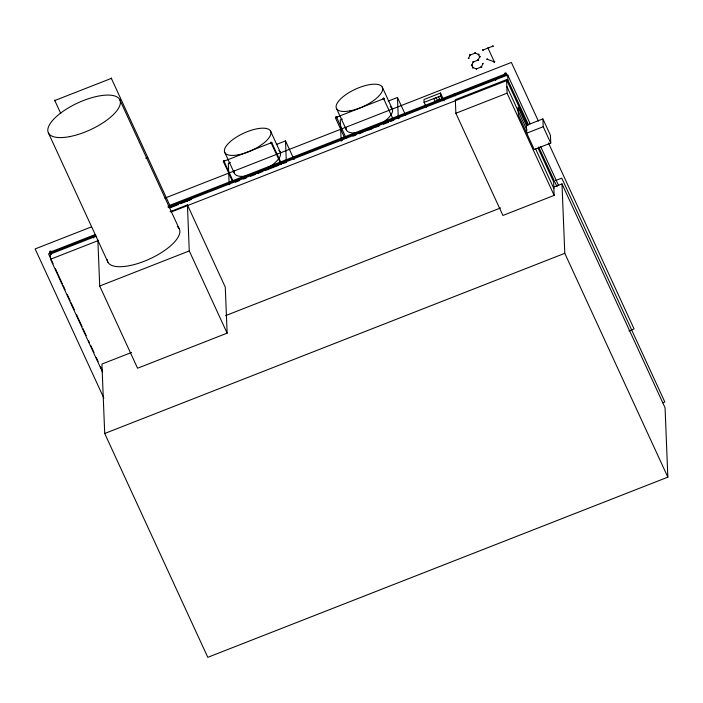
<?xml version="1.0" encoding="UTF-8"?>
<svg xmlns="http://www.w3.org/2000/svg" width="703" height="703" viewBox="0 0 703 703"><rect width="100%" height="100%" fill="white"/><g stroke="black" fill="none" stroke-linecap="round" stroke-linejoin="round"><path stroke-width="1.05" d="M471.344 65.124L472.179 65.115M481.01 66.759L481.757 67.198L481.247 66.53M473.655 62.119L472.882 61.715L473.4 62.374M470.474 55.221L469.876 54.711M477.829 59.869L478.585 60.3L478.075 59.641M468.163 58.226L469.006 58.534M480.114 56.925L479.288 56.899M469.622 54.939L470.219 55.484M483.304 63.788L482.478 63.446M468.585 58.384L470.043 55.098L475.079 53.129L478.655 54.439L479.71 56.741L478.251 60.019L473.216 61.996L471.766 65.274L472.82 67.576L476.397 68.885L481.432 66.917L482.882 63.63M472.17 65.458L471.344 65.449M479.288 56.583L480.14 56.6M111.505 78.639L111.636 78.226M475.281 53.498L475.254 52.743M476.221 68.499L476.379 69.298L476.599 68.507M474.894 52.751L474.903 53.516M271.472 143.324L271.736 142.586L281.042 162.797M482.785 49.658L482.539 50.185L483.137 50.423M228.879 184.133L229.793 184.414M223.703 160.75L224.6 161.049M493.234 46.468L492.917 45.695M54.676 100.248L55.089 100.406M111.267 78.086L111.056 78.49M233.906 181.251L233.581 182.024L232.728 181.761L223.378 161.453L271.736 142.586L270.883 142.27L270.532 143.052M285.532 161.945C287.325 162.129 284.381 161.558 285.163 162.727M341.465 140.038L342.299 140.266M398.952 118.376L398.214 117.832L397.67 118.535M336.289 116.663L337.141 116.97M383.935 99.29L384.286 98.534M93.78 237.157L93.648 237.966M145.749 158.245L147.771 157.454M482.961 50.036L493.031 46.099M383.522 98.174C385.244 98.473 382.309 97.717 383.082 98.982M230.373 162.49L228.334 163.289L229.196 184.652M276.314 144.502L285.497 140.899L294.135 159.643M342.343 119.062L340.296 119.862L341.157 141.215M388.276 101.065L397.467 97.471L405.64 115.23M91.355 226.92L35.15 248.924L103.833 398.091M164.933 198.105L511.371 62.435L538.393 121.101M444.094 100.81L440.517 93.033L423.979 99.51L424.094 102.383L426.334 107.243M424.094 102.383L440.632 95.916L440.517 93.033M50.537 252.034L51.451 254.02L50.537 252.034L95.52 234.415M168.114 205.988L505.51 73.859L506.424 75.854M95.503 235.452L48.542 253.845L53.129 263.818M167.991 207.069L505.914 74.738A1.037 0.949 -2.3 0 0 506.468 73.481A1.037 0.949 -2.3 0 0 505.105 72.989A1.037 0.949 -2.3 0 0 504.552 74.237M96.276 236.111L50.335 254.108L50.537 259.24L102.427 371.913M168.764 207.728L507.707 75.001L530.203 123.86M495.887 79.975L495.483 80.493M171.787 207.13L178.632 204.45M180.522 203.703L187.314 201.049M188.255 200.68L191.084 199.573M235.294 182.262L239.398 180.653M243.431 179.072L246.551 177.85M250.54 176.286L255.734 174.256M257.773 173.456L262.878 171.453M264.917 170.653L279.012 165.135M282.931 163.606L285.761 162.498M352.924 136.197L355.973 135.002M359.022 133.807L363.091 132.217M369.189 129.827L372.239 128.631M376.307 127.041L379.356 125.846M383.425 124.246L388.504 122.26M390.543 121.461L393.592 120.266L383.68 98.745L335.349 117.673L344.655 137.885M527.566 125.275L506.547 79.632L455.316 99.694L455.86 113.253L502.917 215.452L554.157 195.39L553.613 181.831L538.076 148.096M170.117 211.7L187.42 204.924L225.285 287.14L227.131 333.152L137.568 368.223L99.712 286.007L97.858 239.995M50.537 259.24L98.525 240.452M171.005 212.069L507.909 80.133L507.707 75.001M455.86 113.253L507.091 93.191L506.547 79.632M99.712 286.007L189.274 250.936L187.42 204.924M542.892 118.904L526.398 125.362L526.714 133.166L543.208 126.707L542.892 118.904L550.423 135.257L550.739 143.061L534.245 149.519L518.383 115.09L518.076 107.278L526.679 125.978M555.625 180.548L561.759 178.14L664.827 401.975L662.788 402.784M131.575 352.449L101.926 364.057L104.712 433.487L207.789 657.323L667.85 477.152L665.064 407.731L561.996 183.896L553.815 187.095M225.637 315.612L500.65 207.921M104.712 433.487L564.781 253.317L561.996 183.896M628.983 330.937L634.088 328.934L548.463 142.981M54.896 100.801L54.483 100.617M336.755 117.77L335.937 117.419M224.248 161.822L223.457 161.611M190.882 199.134L191.524 199.309M270.927 142.261L271.709 142.542M398.118 117.849L398.909 118.209M494.209 62.251L494.78 61.723L493.937 62.049M478.515 54.834L478.954 54.131L478.233 54.606M472.644 67.963L473.26 67.47M472.987 67.189L472.407 67.76M487.372 58.841L486.766 59.087L487.021 59.614M487.197 59.228L494.35 61.855L487.996 48.068M435.605 97.884L436.458 98.192L437.459 100.38L437.117 101.162L435.315 101.865L433.804 98.587M438.338 99.387L440.043 100.019L438.531 96.733M171.207 207.192L170.363 207.745M394.111 119.905L393.258 119.765L393.012 120.538M488.418 47.901L487.574 48.235M345.252 137.647L346.078 137.973L346.465 137.226M543.208 126.707L550.739 143.061M540.765 146.795L558.665 185.68M507.909 80.133L528.568 125.002M538.674 146.945L557.04 186.822M506.819 86.407L526.925 130.073M535.607 148.922L553.885 188.615M507.091 93.191L554.157 195.39M564.781 253.317L667.85 477.152M454.27 93.921L455.184 95.907M440.632 95.916L442.864 100.775M382.221 87.014L392.133 108.534M336.579 108.64L346.491 130.16M336.544 117.208L345.85 137.419M270.514 130.986L280.172 151.962M271.138 142.823L281.042 164.344M224.863 152.613L234.521 173.588M223.993 161.277L233.299 181.488M170.82 207.508L111.355 78.376L54.79 100.52L60.739 113.438M119.677 99.475L179.142 228.616M189.274 250.936L227.131 333.152M48.525 133.183L107.99 262.324M55.432 268.801L62.312 283.757M63.235 285.752L65.071 289.741M67.365 294.724L70.124 300.708M71.038 302.703L74.254 309.68M76.548 314.672L82.058 326.631M82.98 328.626L86.188 335.612M88.49 340.595L89.404 342.589M90.784 345.577L94 352.563M96.293 357.546L98.13 361.535M100.424 366.518L102.26 370.507M281.666 164.168L280.884 163.764L280.4 164.432M397.467 97.471L398.32 118.833M285.497 140.899L286.358 162.261M50.932 252.904A1.037 0.949 -2.3 0 1 49.57 252.403A1.037 0.949 -2.3 0 1 50.133 251.156A1.037 0.949 -2.3 0 1 51.495 251.665M278.845 150.556A25.264 9.499 -24.7 0 1 261.077 171.514A25.264 9.499 -24.7 0 1 234.117 170.943M390.323 106.838A25.264 9.499 -24.7 0 1 373.636 127.814A25.264 9.499 -24.7 0 1 346.078 127.515M177.349 226.621A39.377 14.807 -24.7 0 1 150.635 258.511A39.377 14.807 -24.7 0 1 107.269 259.679M186.796 201.032L187.622 200.663L186.805 200.961M223.352 161.259L223.598 160.811L223.352 161.215M228.545 184.625L228.765 184.204L228.545 184.608M335.893 117.181L336.113 116.76L335.893 117.164M341.087 140.556L341.386 140.082L341.087 140.556M238.273 154.836A25.264 9.499 -24.7 0 0 270.84 131.804A25.264 9.499 -24.7 0 0 233.95 138.755A25.264 9.499 -24.7 0 0 238.273 154.836M349.989 110.863A25.264 9.499 -24.7 0 0 382.555 87.831A25.264 9.499 -24.7 0 0 345.656 94.773A25.264 9.499 -24.7 0 0 349.989 110.863M69.43 136.654A39.377 14.807 -24.7 0 0 120.195 100.757A39.377 14.807 -24.7 0 0 62.681 111.584A39.377 14.807 -24.7 0 0 69.43 136.654"/></g></svg>
